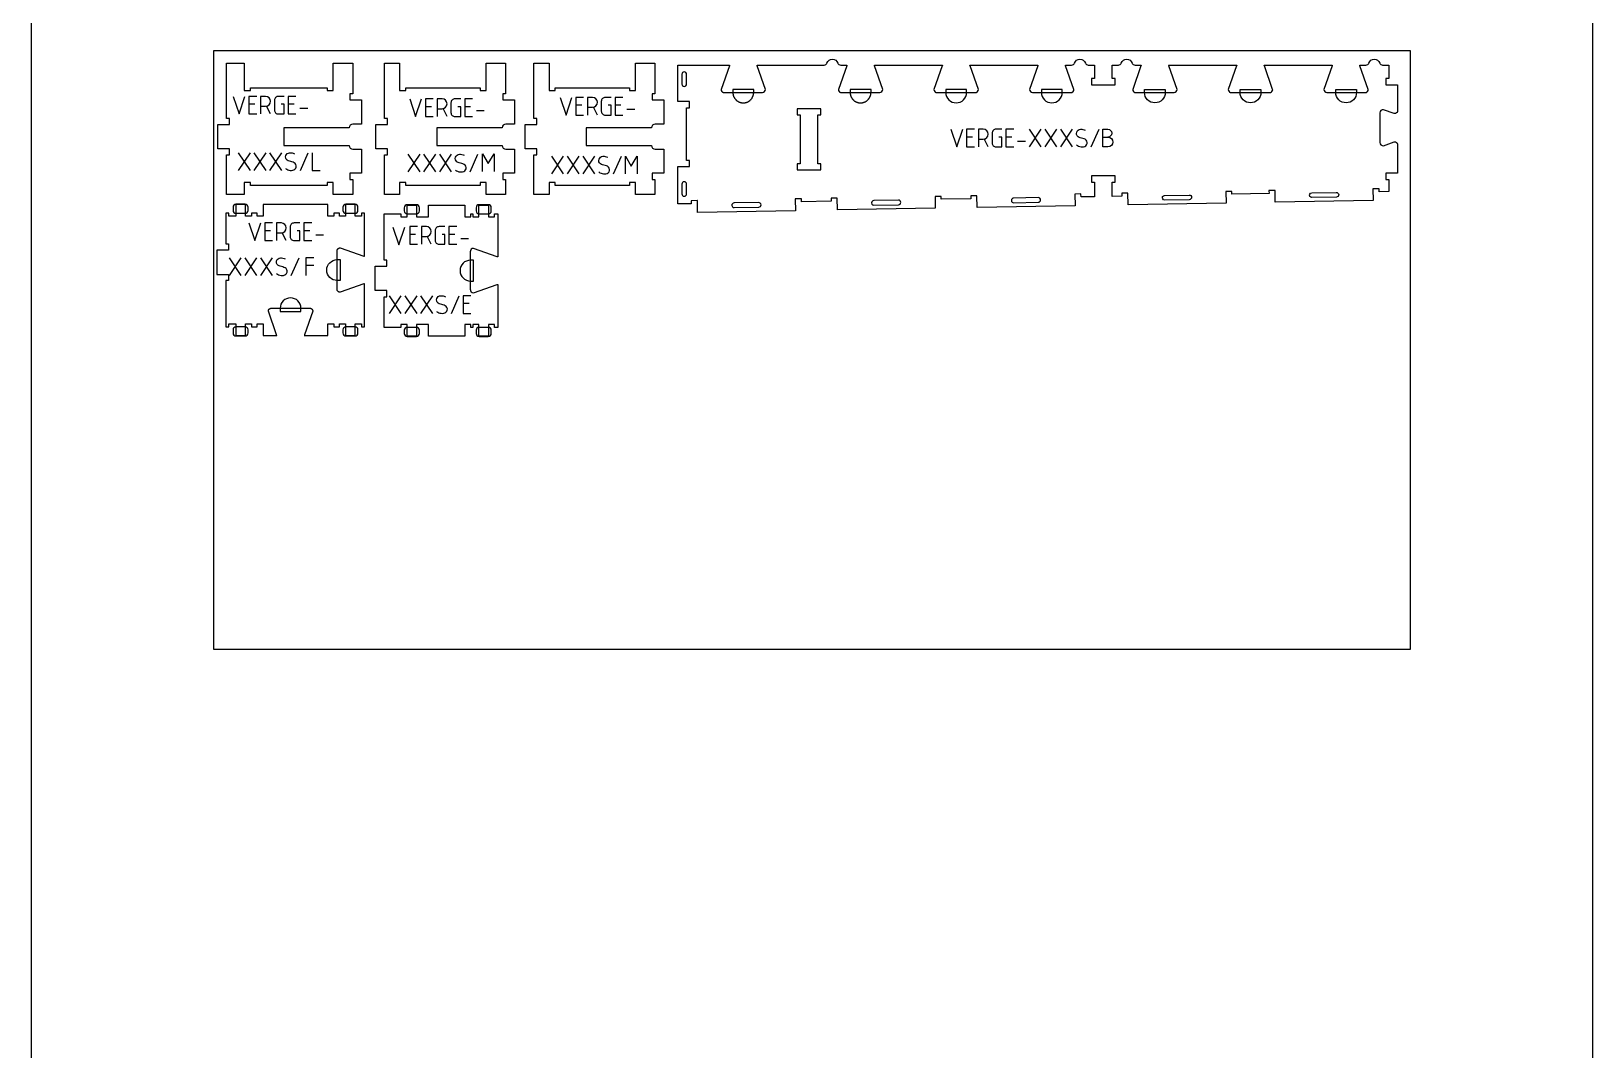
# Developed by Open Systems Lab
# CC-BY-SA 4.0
# Model space of a CAD drawing. Extents: x 0 to 4485, y 0 to 14364.
# Drawn here: x 0 to 3183, y 7182 to 9259 of the extents above; entities that cross this region are included whole.
import ezdxf

# ---------------------------------------------------------------- set-up
doc = ezdxf.new("R2010")
doc.units = 0
for name, color, linetype in [('0_SHEET_SPRUCEPLY_2440X122', 1, 'CONTINUOUS'), ('1_ANYTOOL_1MMDEEP_LABELS_S', 2, 'CONTINUOUS'), ('3_ANYTOOL_CUTTHROUGH_INSID', 4, 'CONTINUOUS'), ('4_ANYTOOL_CUTTHROUGH_OUTSI', 5, 'CONTINUOUS'), ('5_ANYTOOL_HALF_MILL_9MM_IN', 3, 'CONTINUOUS'), ('DONOTCUT', 7, 'CONTINUOUS')]:
    doc.layers.add(name, color=color, linetype=linetype)

msp = doc.modelspace()

# ---------------------------------------------------------------- linework, layer by layer
at = {"layer": '0_SHEET_SPRUCEPLY_2440X122'}
msp.add_lwpolyline([(371.7, 9218.9), (371.7, 7998.9), (2811.7, 7998.9), (2811.7, 9218.9)], close=True, dxfattribs=at)
at = {"layer": '1_ANYTOOL_1MMDEEP_LABELS_S', "color": 2}
for points in [[(411.7, 9126.2), (423.7, 9090.2), (435.7, 9126.2)], [(459.7, 9126.2), (443.7, 9126.2), (443.7, 9090.2), (459.7, 9090.2)], [(455.7, 9110.2), (443.7, 9110.2)], [(487.7, 9090.2), (479.6, 9106.4)], [(539.7, 9126.2), (523.7, 9126.2), (523.7, 9090.2), (539.7, 9090.2)], [(535.7, 9110.2), (523.7, 9110.2)], [(771.7, 9121), (783.7, 9085), (795.7, 9121)], [(819.7, 9121), (803.7, 9121), (803.7, 9085), (819.7, 9085)], [(815.7, 9105), (803.7, 9105)], [(899.7, 9121), (883.7, 9121), (883.7, 9085), (899.7, 9085)], [(895.7, 9105), (883.7, 9105)], [(1078.2, 9124), (1090.2, 9088), (1102.2, 9124)], [(1126.2, 9124), (1110.2, 9124), (1110.2, 9088), (1126.2, 9088)], [(1122.2, 9108), (1110.2, 9108)], [(1206.2, 9124), (1190.2, 9124), (1190.2, 9088), (1206.2, 9088)], [(1202.2, 9108), (1190.2, 9108)], [(547.7, 9102.2), (563.7, 9102.2)], [(847.7, 9085), (839.7, 9101.2)], [(907.7, 9097), (923.7, 9097)], [(1154.2, 9088), (1146.1, 9104.2)], [(1214.2, 9100), (1230.2, 9100)], [(1874.9, 9059.1), (1886.9, 9023.1), (1898.9, 9059.1)], [(1922.9, 9059.1), (1906.9, 9059.1), (1906.9, 9023.1), (1922.9, 9023.1)], [(1918.9, 9043.1), (1906.9, 9043.1)], [(2002.9, 9059.1), (1986.9, 9059.1), (1986.9, 9023.1), (2002.9, 9023.1)], [(1998.9, 9043.1), (1986.9, 9043.1)], [(2058.9, 9023.1), (2034.9, 9059.1)], [(2034.9, 9023.1), (2058.9, 9059.1)], [(2090.9, 9023.1), (2066.9, 9059.1)], [(2066.9, 9023.1), (2090.9, 9059.1)], [(2122.9, 9023.1), (2098.9, 9059.1)], [(2098.9, 9023.1), (2122.9, 9059.1)], [(2160.9, 9023.1), (2176.9, 9059.1)], [(446.7, 8975.2), (422.7, 9011.2)], [(422.7, 8975.2), (446.7, 9011.2)], [(478.7, 8975.2), (454.7, 9011.2)], [(454.7, 8975.2), (478.7, 9011.2)], [(510.7, 8975.2), (486.7, 9011.2)], [(486.7, 8975.2), (510.7, 9011.2)], [(548.7, 8975.2), (564.7, 9011.2)], [(572.7, 9011.2), (572.7, 8975.2), (588.7, 8975.2)], [(1950.9, 9023.1), (1942.8, 9039.3)], [(2010.9, 9035.1), (2026.9, 9035.1)], [(792.7, 8972), (768.7, 9008)], [(768.7, 8972), (792.7, 9008)], [(824.7, 8972), (800.7, 9008)], [(800.7, 8972), (824.7, 9008)], [(856.7, 8972), (832.7, 9008)], [(832.7, 8972), (856.7, 9008)], [(894.7, 8972), (910.7, 9008)], [(919.7, 8973), (919.7, 9009), (931.7, 8989), (943.7, 9009), (943.7, 8973)], [(1085.2, 8968), (1061.2, 9004)], [(1061.2, 8968), (1085.2, 9004)], [(1117.2, 8968), (1093.2, 9004)], [(1093.2, 8968), (1117.2, 9004)], [(1149.2, 8968), (1125.2, 9004)], [(1125.2, 8968), (1149.2, 9004)], [(1187.2, 8968), (1203.2, 9004)], [(1211.2, 8968), (1211.2, 9004), (1223.2, 8984), (1235.2, 9004), (1235.2, 8968)], [(443.9, 8868), (455.9, 8832), (467.9, 8868)], [(491.9, 8868), (475.9, 8868), (475.9, 8832), (491.9, 8832)], [(487.9, 8852), (475.9, 8852)], [(571.9, 8868), (555.9, 8868), (555.9, 8832), (571.9, 8832)], [(567.9, 8852), (555.9, 8852)], [(737.5, 8859.6), (749.5, 8823.6), (761.5, 8859.6)], [(787.5, 8860.6), (771.5, 8860.6), (771.5, 8824.6), (787.5, 8824.6)], [(867.5, 8860.6), (851.5, 8860.6), (851.5, 8824.6), (867.5, 8824.6)], [(519.9, 8832), (511.8, 8848.1)], [(579.9, 8844), (595.9, 8844)], [(783.5, 8844.6), (771.5, 8844.6)], [(815.5, 8824.6), (807.4, 8840.8)], [(863.5, 8844.6), (851.5, 8844.6)], [(875.5, 8836.6), (891.5, 8836.6)], [(427.9, 8761), (403.9, 8797)], [(403.9, 8761), (427.9, 8797)], [(459.9, 8761), (435.9, 8797)], [(435.9, 8761), (459.9, 8797)], [(491.9, 8761), (467.9, 8797)], [(467.9, 8761), (491.9, 8797)], [(529.9, 8761), (545.9, 8797)], [(575.9, 8797), (559.9, 8797), (559.9, 8761)], [(575.9, 8781), (559.9, 8781)], [(754.5, 8683.6), (730.5, 8719.6)], [(730.5, 8683.6), (754.5, 8719.6)], [(786.5, 8683.6), (762.5, 8719.6)], [(762.5, 8683.6), (786.5, 8719.6)], [(818.5, 8683.6), (794.5, 8719.6)], [(794.5, 8683.6), (818.5, 8719.6)], [(856.5, 8683.6), (872.5, 8719.6)], [(896.5, 8719.6), (880.5, 8719.6), (880.5, 8683.6), (896.5, 8683.6)], [(892.5, 8703.6), (880.5, 8703.6)]]:
    msp.add_lwpolyline(points, dxfattribs=at)
for points in [[(467.7, 9106.2), (477.7, 9106.2, 1), (477.7, 9126.2), (467.7, 9126.2), (467.7, 9090.2)], [(515.7, 9126.2), (503.7, 9126.2, 0.414214), (495.7, 9118.2), (495.7, 9098.2, 0.414214), (503.7, 9090.2), (515.7, 9090.2), (515.7, 9110.2), (509.7, 9110.2)], [(827.7, 9101), (837.7, 9101, 1), (837.7, 9121), (827.7, 9121), (827.7, 9085)], [(875.7, 9121), (863.7, 9121, 0.414214), (855.7, 9113), (855.7, 9093, 0.414214), (863.7, 9085), (875.7, 9085), (875.7, 9105), (869.7, 9105)], [(1134.2, 9104), (1144.2, 9104, 1), (1144.2, 9124), (1134.2, 9124), (1134.2, 9088)], [(1182.2, 9124), (1170.2, 9124, 0.414214), (1162.2, 9116), (1162.2, 9096, 0.414214), (1170.2, 9088), (1182.2, 9088), (1182.2, 9108), (1176.2, 9108)], [(1930.9, 9039.1), (1940.9, 9039.1, 1), (1940.9, 9059.1), (1930.9, 9059.1), (1930.9, 9023.1)], [(1978.9, 9059.1), (1966.9, 9059.1, 0.414214), (1958.9, 9051.1), (1958.9, 9031.1, 0.414214), (1966.9, 9023.1), (1978.9, 9023.1), (1978.9, 9043.1), (1972.9, 9043.1)], [(2130.9, 9027.1, 0.136555), (2140.2, 9023.2, 0.071716), (2145.3, 9023.3, 0.133522), (2149.9, 9025.5, 0.344001), (2152, 9034.9, 0.153745), (2148.5, 9038.6, 0.071568), (2143.8, 9040.4, -0.00912), (2138.7, 9041.7, -0.090615), (2134.1, 9043.9, -0.340346), (2131.3, 9053.3, -0.284273), (2139, 9059.1, -0.092596), (2144, 9058.7, -0.017533), (2148.9, 9057.1)], [(2184.9, 9043.1), (2194.9, 9043.1, -1), (2194.9, 9023.1), (2184.9, 9023.1), (2184.9, 9059.1), (2194.9, 9059.1, -1), (2194.9, 9043.1)], [(518.7, 8979.2, 0.136555), (527.9, 8975.3, 0.071716), (533.1, 8975.4, 0.133522), (537.7, 8977.5, 0.344001), (539.7, 8986.9, 0.153745), (536.3, 8990.6, 0.071568), (531.5, 8992.5, -0.00912), (526.4, 8993.8, -0.090615), (521.8, 8995.9, -0.340346), (519, 9005.3, -0.284273), (526.7, 9011.2, -0.092596), (531.7, 9010.7, -0.017533), (536.7, 9009.2)], [(864.7, 8976, 0.136555), (874, 8972.1, 0.071716), (879.2, 8972.2, 0.133522), (883.8, 8974.3, 0.344001), (885.8, 8983.8, 0.153745), (882.3, 8987.5, 0.071568), (877.6, 8989.3, -0.00912), (872.5, 8990.6, -0.090615), (867.9, 8992.8, -0.340346), (865.1, 9002.1, -0.284273), (872.8, 9008, -0.092596), (877.8, 9007.6, -0.017533), (882.7, 9006)], [(1157.2, 8972, 0.136555), (1166.5, 8968.1, 0.071716), (1171.6, 8968.2, 0.133522), (1176.2, 8970.3, 0.344001), (1178.3, 8979.8, 0.153745), (1174.8, 8983.5, 0.071568), (1170.1, 8985.3, -0.00912), (1164.9, 8986.6, -0.090615), (1160.4, 8988.8, -0.340346), (1157.6, 8998.1, -0.284273), (1165.3, 9004, -0.092596), (1170.3, 9003.6, -0.017533), (1175.2, 9002)], [(499.9, 8848), (509.9, 8848, 1), (509.9, 8868), (499.9, 8868), (499.9, 8832)], [(547.9, 8868), (535.9, 8868, 0.414214), (527.9, 8860), (527.9, 8840, 0.414214), (535.9, 8832), (547.9, 8832), (547.9, 8852), (541.9, 8852)], [(795.5, 8840.6), (805.5, 8840.6, 1), (805.5, 8860.6), (795.5, 8860.6), (795.5, 8824.6)], [(843.5, 8860.6), (831.5, 8860.6, 0.414214), (823.5, 8852.6), (823.5, 8832.6, 0.414214), (831.5, 8824.6), (843.5, 8824.6), (843.5, 8844.6), (837.5, 8844.6)], [(499.9, 8765, 0.136555), (509.2, 8761.1, 0.071716), (514.3, 8761.2, 0.133522), (518.9, 8763.3, 0.344001), (521, 8772.7, 0.153745), (517.5, 8776.4, 0.071568), (512.8, 8778.3, -0.00912), (507.6, 8779.6, -0.090615), (503, 8781.7, -0.340346), (500.3, 8791.1, -0.284273), (508, 8797, -0.092596), (513, 8796.5, -0.017533), (517.9, 8795)], [(826.5, 8687.6, 0.136555), (835.8, 8683.8, 0.071716), (840.9, 8683.9, 0.133522), (845.5, 8686, 0.344001), (847.6, 8695.4, 0.153745), (844.1, 8699.1, 0.071568), (839.4, 8701, -0.00912), (834.2, 8702.2, -0.090615), (829.7, 8704.4, -0.340346), (826.9, 8713.8, -0.284273), (834.6, 8719.7, -0.092596), (839.6, 8719.2, -0.017533), (844.5, 8717.6)]]:
    msp.add_lwpolyline(points, format="xyb", dxfattribs=at)
at = {"layer": '3_ANYTOOL_CUTTHROUGH_INSID'}
for points in [[(1326.4, 9151.2, 1), (1335.9, 9151.2), (1335.9, 9171.2, 1), (1326.4, 9171.2)], [(1326.4, 8947.2), (1326.4, 8927.2, 1), (1335.9, 8927.2), (1335.9, 8947.2, 1)], [(1768, 8905.2, 1), (1767.9, 8914.7), (1717.9, 8913.8, 1), (1718, 8904.3)], [(2053, 8910.1, 1), (2052.8, 8919.6), (2002.8, 8918.8, 1), (2003, 8909.3)], [(2360.8, 8915.5), (2310.8, 8914.6, -1), (2310.6, 8924.1), (2360.6, 8925, -1)], [(2660.7, 8920.8), (2610.8, 8919.9, -1), (2610.6, 8929.4), (2660.6, 8930.3, -1)], [(1483.1, 8900.2, 1), (1482.9, 8909.7), (1432.9, 8908.8, 1), (1433.1, 8899.3)]]:
    msp.add_lwpolyline(points, format="xyb", close=True, dxfattribs=at)
msp.add_lwpolyline([(1567.4, 8988.8), (1561.4, 8988.8), (1561.4, 8976.3), (1609.9, 8976.3), (1609.9, 8988.8), (1603.9, 8988.8), (1603.9, 9088.3), (1609.9, 9088.3), (1609.9, 9100.8), (1561.4, 9100.8), (1561.4, 9088.3), (1567.4, 9088.3)], close=True, dxfattribs=at)
at = {"layer": '4_ANYTOOL_CUTTHROUGH_OUTSI'}
for points in [[(2223.3, 8928.4), (2223.4, 8922.6), (2203.8, 8922.3), (2203.9, 8951.5), (2209.9, 8951.5), (2209.9, 8964), (2161.4, 8964), (2161.4, 8963.7), (2161.4, 8951.7), (2161.4, 8951.5), (2167.4, 8951.5), (2167.4, 8921.6), (2140.1, 8921.2), (2140, 8926.9), (2139.9, 8927.2), (2139.7, 8927.2), (2127.7, 8926.9), (2127.4, 8926.9), (2127.5, 8926.7), (2127.9, 8902.9), (1928.4, 8899.5), (1928, 8923.2), (1928, 8923.5), (1927.7, 8923.5), (1915.7, 8923.2), (1915.5, 8923.2), (1915.6, 8917.2), (1855.1, 8916.2), (1855, 8921.9), (1855, 8922.2), (1842.7, 8922), (1842.5, 8922), (1842.5, 8921.7), (1842.9, 8898), (1643.4, 8894.5), (1643, 8918.5), (1642.8, 8918.5), (1630.8, 8918.3), (1630.5, 8918.3), (1630.6, 8912.3), (1570.1, 8911.2), (1570, 8917), (1570, 8917.2), (1569.8, 8917.2), (1557.8, 8917), (1557.5, 8917), (1557.5, 8916.7), (1558, 8893), (1358.5, 8889.5), (1358.1, 8913.3), (1358.1, 8913.5), (1357.8, 8913.5), (1345.8, 8913.3), (1345.6, 8913.3), (1345.6, 8913), (1345.7, 8907.3), (1317.9, 8906.8), (1317.9, 8982.9), (1341.9, 8982.9), (1341.9, 8995.4), (1335.9, 8995.4), (1335.9, 9102.9), (1341.9, 9102.9), (1341.9, 9103.2), (1341.9, 9115.2), (1341.9, 9115.4), (1317.9, 9115.4), (1317.9, 9189.9), (1423.5, 9189.9), (1423.5, 9189.9, -0.061485), (1423.3, 9188.5), (1406.4, 9140.3), (1406.4, 9140.2), (1406.4, 9140.2), (1406.4, 9140.2, 0.198912), (1408.2, 9135.8), (1408.3, 9135.7), (1408.4, 9135.6), (1408.5, 9135.5), (1408.6, 9135.4), (1408.8, 9135.3), (1408.9, 9135.2), (1409, 9135.1), (1409.1, 9135), (1409.3, 9134.9), (1409.4, 9134.8), (1409.5, 9134.7), (1409.7, 9134.7), (1409.8, 9134.6), (1409.9, 9134.5), (1410.1, 9134.5), (1410.2, 9134.4), (1410.4, 9134.3), (1410.5, 9134.3), (1410.7, 9134.2), (1410.8, 9134.2), (1410.9, 9134.2), (1411.1, 9134.1), (1411.2, 9134.1), (1411.4, 9134), (1411.6, 9134), (1411.7, 9134), (1411.9, 9134), (1412, 9134), (1412.2, 9133.9), (1412.3, 9133.9), (1412.5, 9133.9), (1412.6, 9133.9), (1490.6, 9133.9, 0.414214), (1496.9, 9140.2), (1496.9, 9140.2), (1496.8, 9140.3), (1479.9, 9188.5), (1479.9, 9188.5, -0.061485), (1479.7, 9189.9), (1616.3, 9189.9, 0.317837), (1622.2, 9194.1, -0.707107), (1644.3, 9194.1, 0.317837), (1650.2, 9189.9), (1662.6, 9189.9, -0.061485), (1662.4, 9188.5), (1645.5, 9140.3), (1645.5, 9140.2), (1645.5, 9140.2), (1645.5, 9140.2, 0.198912), (1647.3, 9135.8), (1647.4, 9135.7), (1647.5, 9135.6), (1647.6, 9135.5), (1647.7, 9135.4), (1647.9, 9135.3), (1648, 9135.2), (1648.1, 9135.1), (1648.2, 9135), (1648.4, 9134.9), (1648.5, 9134.8), (1648.6, 9134.7), (1648.8, 9134.7), (1648.9, 9134.6), (1649, 9134.5), (1649.2, 9134.5), (1649.3, 9134.4), (1649.5, 9134.3), (1649.6, 9134.3), (1649.8, 9134.2), (1649.9, 9134.2), (1650, 9134.2), (1650.2, 9134.1), (1650.3, 9134.1), (1650.5, 9134), (1650.7, 9134), (1650.8, 9134), (1651, 9134), (1651.1, 9134), (1651.3, 9133.9), (1651.4, 9133.9), (1651.6, 9133.9), (1651.7, 9133.9), (1729.7, 9133.9, 0.414214), (1736, 9140.2), (1736, 9140.2), (1735.9, 9140.3), (1719, 9188.5), (1719, 9188.5, -0.061485), (1718.8, 9189.9), (1857.5, 9189.9, -0.061485), (1857.3, 9188.5), (1840.4, 9140.3), (1840.4, 9140.2), (1840.4, 9140.2), (1840.4, 9140.2, 0.198912), (1842.2, 9135.8), (1842.3, 9135.7), (1842.4, 9135.6), (1842.5, 9135.5), (1842.6, 9135.4), (1842.8, 9135.3), (1842.9, 9135.2), (1843, 9135.1), (1843.1, 9135), (1843.3, 9134.9), (1843.4, 9134.8), (1843.5, 9134.7), (1843.7, 9134.7), (1843.8, 9134.6), (1843.9, 9134.5), (1844.1, 9134.5), (1844.2, 9134.4), (1844.4, 9134.3), (1844.5, 9134.3), (1844.7, 9134.2), (1844.8, 9134.2), (1844.9, 9134.2), (1845.1, 9134.1), (1845.2, 9134.1), (1845.4, 9134), (1845.6, 9134), (1845.7, 9134), (1845.9, 9134), (1846, 9134), (1846.2, 9133.9), (1846.3, 9133.9), (1846.5, 9133.9), (1846.6, 9133.9), (1924.6, 9133.9), (1924.8, 9133.9), (1924.9, 9133.9), (1925.1, 9133.9), (1925.2, 9134), (1925.4, 9134), (1925.5, 9134), (1925.7, 9134), (1925.8, 9134), (1926, 9134.1), (1926.1, 9134.1), (1926.3, 9134.2), (1926.4, 9134.2), (1926.6, 9134.2), (1926.7, 9134.3), (1926.9, 9134.3), (1927, 9134.4), (1927.1, 9134.5), (1927.3, 9134.5), (1927.4, 9134.6), (1927.6, 9134.7), (1927.7, 9134.7), (1927.8, 9134.8), (1928, 9134.9), (1928.1, 9135), (1928.2, 9135.1), (1928.3, 9135.2), (1928.5, 9135.3), (1928.6, 9135.4), (1928.7, 9135.5), (1928.8, 9135.6), (1928.9, 9135.7), (1929, 9135.8, 0.198912), (1930.9, 9140.2), (1930.9, 9140.2), (1930.8, 9140.3), (1913.9, 9188.5), (1913.9, 9188.5, -0.061485), (1913.7, 9189.9), (2052.4, 9189.9, -0.061485), (2052.2, 9188.5), (2035.3, 9140.3), (2035.3, 9140.2), (2035.3, 9140.2), (2035.3, 9140.2, 0.414214), (2041.5, 9133.9), (2119.5, 9133.9), (2119.7, 9133.9), (2119.8, 9133.9), (2120, 9133.9), (2120.1, 9134), (2120.3, 9134), (2120.4, 9134), (2120.6, 9134), (2120.7, 9134), (2120.9, 9134.1), (2121, 9134.1), (2121.2, 9134.2), (2121.3, 9134.2), (2121.5, 9134.2), (2121.6, 9134.3), (2121.8, 9134.3), (2121.9, 9134.4), (2122, 9134.5), (2122.2, 9134.5), (2122.3, 9134.6), (2122.5, 9134.7), (2122.6, 9134.7), (2122.7, 9134.8), (2122.9, 9134.9), (2123, 9135), (2123.1, 9135.1), (2123.2, 9135.2), (2123.4, 9135.3), (2123.5, 9135.4), (2123.6, 9135.5), (2123.7, 9135.6), (2123.8, 9135.7), (2123.9, 9135.8, 0.198912), (2125.8, 9140.2), (2125.8, 9140.2), (2125.7, 9140.3), (2108.8, 9188.5), (2108.8, 9188.5, -0.061485), (2108.6, 9189.9), (2121, 9189.9, 0.317837), (2126.9, 9194.1, -0.317837), (2138, 9201.9, -0.317837), (2149.1, 9194.1, 0.317837), (2155, 9189.9), (2167.4, 9189.9), (2167.4, 9162.4), (2161.4, 9162.4), (2161.4, 9162.2), (2161.4, 9150.2), (2161.4, 9149.9), (2209.9, 9149.9), (2209.9, 9150.2), (2209.9, 9162.2), (2209.9, 9162.4), (2203.9, 9162.4), (2203.9, 9189.9), (2216.3, 9189.9), (2216.3, 9189.9, 0.317837), (2222.2, 9194.1, -0.707107), (2244.3, 9194.1, 0.317837), (2250.2, 9189.9), (2262.6, 9189.9, -0.061485), (2262.4, 9188.5), (2245.5, 9140.3), (2245.5, 9140.2), (2245.5, 9140.2), (2245.5, 9140.2, 0.198912), (2247.3, 9135.8), (2247.4, 9135.7), (2247.5, 9135.6), (2247.6, 9135.5), (2247.7, 9135.4), (2247.9, 9135.3), (2248, 9135.2), (2248.1, 9135.1), (2248.2, 9135), (2248.4, 9134.9), (2248.5, 9134.8), (2248.6, 9134.7), (2248.8, 9134.7), (2248.9, 9134.6), (2249, 9134.5), (2249.2, 9134.5), (2249.3, 9134.4), (2249.5, 9134.3), (2249.6, 9134.3), (2249.8, 9134.2), (2249.9, 9134.2), (2250, 9134.2), (2250.2, 9134.1), (2250.3, 9134.1), (2250.5, 9134), (2250.7, 9134), (2250.8, 9134), (2251, 9134), (2251.1, 9134), (2251.3, 9133.9), (2251.4, 9133.9), (2251.6, 9133.9), (2251.7, 9133.9), (2329.7, 9133.9, 0.414214), (2336, 9140.2), (2336, 9140.2), (2335.9, 9140.3), (2319, 9188.5), (2319, 9188.5, -0.061485), (2318.8, 9189.9), (2457.5, 9189.9, -0.061485), (2457.3, 9188.5), (2440.4, 9140.3), (2440.4, 9140.2), (2440.4, 9140.2), (2440.4, 9140.2, 0.198912), (2442.2, 9135.8), (2442.3, 9135.7), (2442.4, 9135.6), (2442.5, 9135.5), (2442.6, 9135.4), (2442.8, 9135.3), (2442.9, 9135.2), (2443, 9135.1), (2443.1, 9135), (2443.3, 9134.9), (2443.4, 9134.8), (2443.5, 9134.7), (2443.7, 9134.7), (2443.8, 9134.6), (2443.9, 9134.5), (2444.1, 9134.5), (2444.2, 9134.4), (2444.4, 9134.3), (2444.5, 9134.3), (2444.7, 9134.2), (2444.8, 9134.2), (2444.9, 9134.2), (2445.1, 9134.1), (2445.2, 9134.1), (2445.4, 9134), (2445.6, 9134), (2445.7, 9134), (2445.9, 9134), (2446, 9134), (2446.2, 9133.9), (2446.3, 9133.9), (2446.5, 9133.9), (2446.6, 9133.9), (2524.6, 9133.9), (2524.8, 9133.9), (2524.9, 9133.9), (2525.1, 9133.9), (2525.2, 9134), (2525.4, 9134), (2525.5, 9134), (2525.7, 9134), (2525.8, 9134), (2526, 9134.1), (2526.1, 9134.1), (2526.3, 9134.2), (2526.4, 9134.2), (2526.6, 9134.2), (2526.7, 9134.3), (2526.9, 9134.3), (2527, 9134.4), (2527.1, 9134.5), (2527.3, 9134.5), (2527.4, 9134.6), (2527.6, 9134.7), (2527.7, 9134.7), (2527.8, 9134.8), (2528, 9134.9), (2528.1, 9135), (2528.2, 9135.1), (2528.3, 9135.2), (2528.5, 9135.3), (2528.6, 9135.4), (2528.7, 9135.5), (2528.8, 9135.6), (2528.9, 9135.7), (2529, 9135.8, 0.198912), (2530.9, 9140.2), (2530.9, 9140.2), (2530.8, 9140.3), (2513.9, 9188.5), (2513.9, 9188.5, -0.061485), (2513.7, 9189.9), (2652.4, 9189.9, -0.061485), (2652.2, 9188.5), (2635.3, 9140.3), (2635.3, 9140.2), (2635.3, 9140.2), (2635.3, 9140.2, 0.414214), (2641.5, 9133.9), (2719.5, 9133.9), (2719.7, 9133.9), (2719.8, 9133.9), (2720, 9133.9), (2720.1, 9134), (2720.3, 9134), (2720.4, 9134), (2720.6, 9134), (2720.7, 9134), (2720.9, 9134.1), (2721, 9134.1), (2721.2, 9134.2), (2721.3, 9134.2), (2721.5, 9134.2), (2721.6, 9134.3), (2721.8, 9134.3), (2721.9, 9134.4), (2722, 9134.5), (2722.2, 9134.5), (2722.3, 9134.6), (2722.5, 9134.7), (2722.6, 9134.7), (2722.7, 9134.8), (2722.9, 9134.9), (2723, 9135), (2723.1, 9135.1), (2723.2, 9135.2), (2723.4, 9135.3), (2723.5, 9135.4), (2723.6, 9135.5), (2723.7, 9135.6), (2723.8, 9135.7), (2723.9, 9135.8, 0.198912), (2725.8, 9140.2), (2725.8, 9140.2), (2725.7, 9140.3), (2708.8, 9188.5), (2708.8, 9188.5, -0.061485), (2708.6, 9189.9), (2721, 9189.9, 0.317837), (2726.9, 9194.1, -0.707107), (2749.1, 9194.1, 0.317837), (2755, 9189.9), (2767.4, 9189.9), (2767.4, 9162.4), (2761.4, 9162.4), (2761.4, 9149.9), (2785.4, 9149.9), (2785.4, 9096.8), (2785.4, 9096.8), (2785.4, 9096.6), (2785.4, 9096.5), (2785.3, 9096.3), (2785.3, 9096.1), (2785.3, 9096), (2785.3, 9095.8), (2785.3, 9095.7), (2785.2, 9095.5), (2785.2, 9095.4), (2785.2, 9095.2), (2785.1, 9095.1), (2785.1, 9094.9), (2785, 9094.8), (2785, 9094.6), (2784.9, 9094.5), (2784.8, 9094.3), (2784.8, 9094.2), (2784.7, 9094.1), (2784.6, 9093.9), (2784.5, 9093.8), (2784.4, 9093.6), (2784.4, 9093.5), (2784.3, 9093.4), (2784.2, 9093.3), (2784.1, 9093.1), (2784, 9093), (2783.9, 9092.9), (2783.8, 9092.8), (2783.7, 9092.7), (2783.6, 9092.6), (2783.4, 9092.5), (2783.3, 9092.4, -0.219504), (2778.7, 9091.1), (2756.7, 9098.7), (2756.7, 9098.8), (2756.6, 9098.8), (2756.6, 9098.8, 0.220464), (2751.6, 9097.4, 0.220464), (2749.4, 9092.6), (2749.4, 9031.8, 0.220464), (2751.6, 9027, 0.220464), (2756.6, 9025.6), (2756.7, 9025.6), (2756.7, 9025.6), (2778.7, 9033.3), (2778.7, 9033.3, -0.219504), (2783.3, 9032), (2783.4, 9031.9), (2783.6, 9031.8), (2783.7, 9031.7), (2783.8, 9031.6), (2783.9, 9031.4), (2784, 9031.3), (2784.1, 9031.2), (2784.2, 9031.1), (2784.3, 9031), (2784.4, 9030.8), (2784.4, 9030.7), (2784.5, 9030.6), (2784.6, 9030.4), (2784.7, 9030.3), (2784.8, 9030.2), (2784.8, 9030), (2784.9, 9029.9), (2785, 9029.7), (2785, 9029.6), (2785.1, 9029.4), (2785.1, 9029.3), (2785.2, 9029.1), (2785.2, 9029), (2785.2, 9028.8), (2785.3, 9028.7), (2785.3, 9028.5), (2785.3, 9028.4), (2785.3, 9028.2), (2785.3, 9028.1), (2785.4, 9027.9), (2785.4, 9027.7), (2785.4, 9027.6), (2785.4, 8969.4), (2761.4, 8969.4), (2761.4, 8969.2), (2761.4, 8957.2), (2761.4, 8956.9), (2767.4, 8956.9), (2767.4, 8932.1), (2747.8, 8931.8), (2747.7, 8937.8), (2747.5, 8937.8), (2735.2, 8937.6), (2735.2, 8937.3), (2735.6, 8913.6), (2536.2, 8910.1), (2535.8, 8933.8), (2535.7, 8934.1), (2535.5, 8934.1), (2523.5, 8933.9), (2523.2, 8933.9), (2523.3, 8933.6), (2523.4, 8927.9), (2447.9, 8926.5), (2447.8, 8932.5), (2447.5, 8932.5), (2435.5, 8932.3), (2435.3, 8932.3), (2435.3, 8932.1), (2435.7, 8908.3), (2236.2, 8904.8), (2235.8, 8928.6), (2235.8, 8928.8), (2235.5, 8928.8), (2223.5, 8928.6), (2223.3, 8928.6), (2223.3, 8928.4)], [(655.5, 9069.3, 0.404147), (648.3, 9062.3), (515.3, 9062.3), (515.3, 9062.1), (515.3, 9026.1), (515.3, 9025.8), (648.3, 9025.8), (648.3, 9025.8, 0.404147), (655.5, 9018.8), (673.3, 9018.8), (673.3, 8969.3), (649.3, 8969.3), (649.3, 8969.1), (649.3, 8957.1), (649.3, 8956.8), (655.3, 8956.8), (655.3, 8926.3), (615.8, 8926.3), (615.8, 8950.1), (615.8, 8950.3), (603.3, 8950.3), (603.3, 8944.3), (446.8, 8944.3), (446.8, 8950.3), (434.3, 8950.3), (434.3, 8950.1), (434.3, 8926.3), (398.1, 8926.3), (398.1, 9006.8), (404.1, 9006.8), (404.1, 9007.1), (404.1, 9019.1), (404.1, 9019.3), (380.1, 9019.3), (380.1, 9068.8), (404.1, 9068.8), (404.1, 9069.1), (404.1, 9081.1), (404.1, 9081.3), (398.1, 9081.3), (398.1, 9193.8), (434.3, 9193.8), (434.3, 9138.1), (434.3, 9137.8), (446.8, 9137.8), (446.8, 9143.8), (603.3, 9143.8), (603.3, 9138.1), (603.3, 9137.8), (603.5, 9137.8), (615.5, 9137.8), (615.8, 9137.8), (615.8, 9138.1), (615.8, 9193.8), (655.3, 9193.8), (655.3, 9131.3), (649.3, 9131.3), (649.3, 9131.1), (649.3, 9119.1), (649.3, 9118.8), (673.3, 9118.8), (673.3, 9069.3), (655.5, 9069.3)], [(967.4, 9069.3, 0.404147), (960.1, 9062.3), (827.1, 9062.3), (827.1, 9062.1), (827.1, 9026.1), (827.1, 9025.8), (960.1, 9025.8), (960.1, 9025.8, 0.404147), (967.4, 9018.8), (985.1, 9018.8), (985.1, 8969.3), (961.1, 8969.3), (961.1, 8969.1), (961.1, 8957.1), (961.1, 8956.8), (967.1, 8956.8), (967.1, 8926.3), (927.6, 8926.3), (927.6, 8950.1), (927.6, 8950.3), (915.1, 8950.3), (915.1, 8944.3), (763.6, 8944.3), (763.6, 8950.3), (751.1, 8950.3), (751.1, 8950.1), (751.1, 8926.3), (720.5, 8926.3), (720.5, 9006.8), (726.5, 9006.8), (726.5, 9007.1), (726.5, 9019.1), (726.5, 9019.3), (702.5, 9019.3), (702.5, 9068.8), (726.5, 9068.8), (726.5, 9069.1), (726.5, 9081.1), (726.5, 9081.3), (720.5, 9081.3), (720.5, 9193.8), (751.1, 9193.8), (751.1, 9138.1), (751.1, 9137.8), (763.6, 9137.8), (763.6, 9143.8), (915.1, 9143.8), (915.1, 9137.8), (915.4, 9137.8), (927.4, 9137.8), (927.6, 9137.8), (927.6, 9138.1), (927.6, 9193.8), (967.1, 9193.8), (967.1, 9131.3), (961.1, 9131.3), (961.1, 9131.1), (961.1, 9119.1), (961.1, 9118.8), (985.1, 9118.8), (985.1, 9069.3), (967.4, 9069.3)], [(1271.8, 9069.3, 0.404147), (1264.6, 9062.3), (1131.6, 9062.3), (1131.6, 9062.1), (1131.6, 9026.1), (1131.6, 9025.8), (1264.6, 9025.8), (1264.6, 9025.8, 0.404147), (1271.8, 9018.8), (1289.6, 9018.8), (1289.6, 8969.3), (1265.6, 8969.3), (1265.6, 8969.1), (1265.6, 8957.1), (1265.6, 8956.8), (1271.6, 8956.8), (1271.6, 8926.3), (1232.1, 8926.3), (1232.1, 8950.1), (1232.1, 8950.3), (1219.6, 8950.3), (1219.6, 8944.3), (1068.1, 8944.3), (1068.1, 8950.3), (1055.6, 8950.3), (1055.6, 8950.1), (1055.6, 8926.3), (1024.9, 8926.3), (1024.9, 9006.8), (1030.9, 9006.8), (1030.9, 9007.1), (1030.9, 9019.1), (1030.9, 9019.3), (1006.9, 9019.3), (1006.9, 9068.8), (1030.9, 9068.8), (1030.9, 9069.1), (1030.9, 9081.1), (1030.9, 9081.3), (1024.9, 9081.3), (1024.9, 9193.8), (1055.6, 9193.8), (1055.6, 9138.1), (1055.6, 9137.8), (1068.1, 9137.8), (1068.1, 9143.8), (1219.6, 9143.8), (1219.6, 9137.8), (1219.8, 9137.8), (1231.8, 9137.8), (1232.1, 9137.8), (1232.1, 9138.1), (1232.1, 9193.8), (1271.6, 9193.8), (1271.6, 9131.3), (1265.6, 9131.3), (1265.6, 9131.1), (1265.6, 9119.1), (1265.6, 9118.8), (1289.6, 9118.8), (1289.6, 9069.3), (1271.8, 9069.3)], [(810.2, 8637.1), (810.2, 8660.9), (810.2, 8661.1), (785.9, 8661.1), (785.7, 8661.1), (785.7, 8637.1), (766.2, 8637.1), (766.2, 8661.1), (753.7, 8661.1), (753.7, 8655.1), (719.2, 8655.1), (719.2, 8717.6), (725.2, 8717.6), (725.2, 8730.1), (701.2, 8730.1), (701.2, 8779.6), (725.2, 8779.6), (725.2, 8792.1), (719.2, 8792.1), (719.2, 8886.6), (753.7, 8886.6), (753.7, 8880.6), (766.2, 8880.6), (766.2, 8904.6), (785.7, 8904.6), (785.7, 8880.6), (785.9, 8880.6), (809.9, 8880.6), (810.2, 8880.6), (810.2, 8904.6), (883.7, 8904.6), (883.7, 8880.9), (883.7, 8880.6), (896.2, 8880.6), (896.2, 8886.6), (900.1, 8886.6), (900.1, 8880.9), (900.1, 8880.6), (912.6, 8880.6), (912.6, 8880.9), (912.6, 8904.6), (932.1, 8904.6), (932.1, 8880.9), (932.1, 8880.6), (944.6, 8880.6), (944.6, 8880.9), (944.6, 8886.6), (951.1, 8886.6), (951.1, 8799), (951.1, 8799, -0.061485), (949.8, 8799.2), (901.5, 8816.1), (901.4, 8816.1), (901.4, 8816.1), (901.4, 8816.1, 0.198912), (897, 8814.3), (896.9, 8814.2), (896.8, 8814.1), (896.7, 8814), (896.6, 8813.8), (896.5, 8813.7), (896.4, 8813.6), (896.3, 8813.5), (896.2, 8813.4), (896.1, 8813.2), (896, 8813.1), (896, 8813), (895.9, 8812.8), (895.8, 8812.7), (895.7, 8812.6), (895.7, 8812.4), (895.6, 8812.3), (895.6, 8812.1), (895.5, 8812), (895.5, 8811.8), (895.4, 8811.7), (895.4, 8811.5), (895.3, 8811.4), (895.3, 8811.2), (895.3, 8811.1), (895.2, 8810.9), (895.2, 8810.8), (895.2, 8810.6), (895.2, 8810.5), (895.2, 8810.3), (895.1, 8810.2), (895.1, 8810), (895.1, 8809.9), (895.1, 8731.9), (895.1, 8731.7), (895.1, 8731.6), (895.2, 8731.4), (895.2, 8731.3), (895.2, 8731.1), (895.2, 8731), (895.2, 8730.8), (895.3, 8730.7), (895.3, 8730.5), (895.3, 8730.4), (895.4, 8730.2), (895.4, 8730.1), (895.5, 8729.9), (895.5, 8729.8), (895.6, 8729.6), (895.6, 8729.5), (895.7, 8729.3), (895.7, 8729.2), (895.8, 8729.1), (895.9, 8728.9), (896, 8728.8), (896, 8728.7), (896.1, 8728.5), (896.2, 8728.4), (896.3, 8728.3), (896.4, 8728.1), (896.5, 8728), (896.6, 8727.9), (896.7, 8727.8), (896.8, 8727.7), (896.9, 8727.6), (897, 8727.5, 0.198912), (901.4, 8725.6), (901.4, 8725.6), (901.5, 8725.6), (949.8, 8742.5), (949.8, 8742.5, -0.061485), (951.1, 8742.8), (951.1, 8655.1), (944.6, 8655.1), (944.6, 8661.1), (932.1, 8661.1), (932.1, 8660.9), (932.1, 8637.1), (912.6, 8637.1), (912.6, 8660.9), (912.6, 8661.1), (900.1, 8661.1), (900.1, 8655.1), (896.2, 8655.1), (896.2, 8661.1), (883.7, 8661.1), (883.7, 8660.9), (883.7, 8637.1), (810.2, 8637.1)]]:
    msp.add_lwpolyline(points, format="xyb", close=True, dxfattribs=at)
msp.add_polyline3d([(473, 8905.7, 0), (473, 8882, 0), (473, 8881.7, 0), (460.5, 8881.7, 0), (460.5, 8887.7, 0), (449, 8887.7, 0), (449, 8882, 0), (449, 8881.7, 0), (436.5, 8881.7, 0), (436.5, 8882, 0), (436.5, 8905.7, 0), (417, 8905.7, 0), (417, 8882, 0), (417, 8881.7, 0), (402.9, 8881.7, 0), (402.9, 8887.7, 0), (396.4, 8887.7, 0), (396.4, 8825.2, 0), (402.4, 8825.2, 0), (402.4, 8825, 0), (402.4, 8813, 0), (402.4, 8812.7, 0), (378.4, 8812.7, 0), (378.4, 8763.2, 0), (402.4, 8763.2, 0), (402.4, 8763, 0), (402.4, 8751, 0), (402.4, 8750.7, 0), (396.4, 8750.7, 0), (396.4, 8656.2, 0), (402.9, 8656.2, 0), (402.9, 8662.2, 0), (417, 8662.2, 0), (417, 8662, 0), (417, 8638.2, 0), (436.5, 8638.2, 0), (436.5, 8662, 0), (436.5, 8662.2, 0), (449, 8662.2, 0), (449, 8662, 0), (449, 8656.2, 0), (460.5, 8656.2, 0), (460.5, 8662.2, 0), (473, 8662.2, 0), (473, 8662, 0), (473, 8638.2, 0), (500.5, 8638.2, 0), (500.5, 8638.4, 0), (500.5, 8638.6, 0), (500.5, 8638.8, 0), (500.5, 8639, 0), (500.4, 8639.1, 0), (500.4, 8639.3, 0), (500.3, 8639.5, 0), (500.3, 8639.6, 0), (483.4, 8687.9, 0), (483.4, 8688, 0), (483.4, 8688, 0), (483.4, 8688.1, 0), (483.4, 8688.3, 0), (483.4, 8688.5, 0), (483.4, 8688.6, 0), (483.4, 8688.8, 0), (483.5, 8688.9, 0), (483.5, 8689.1, 0), (483.5, 8689.2, 0), (483.5, 8689.4, 0), (483.6, 8689.5, 0), (483.6, 8689.7, 0), (483.7, 8689.8, 0), (483.7, 8690, 0), (483.8, 8690.1, 0), (483.8, 8690.2, 0), (483.9, 8690.4, 0), (483.9, 8690.5, 0), (484, 8690.7, 0), (484.1, 8690.8, 0), (484.1, 8691, 0), (484.2, 8691.1, 0), (484.3, 8691.2, 0), (484.4, 8691.4, 0), (484.4, 8691.5, 0), (484.5, 8691.6, 0), (484.6, 8691.7, 0), (484.7, 8691.9, 0), (484.8, 8692, 0), (484.9, 8692.1, 0), (485, 8692.2, 0), (485.1, 8692.3, 0), (485.2, 8692.4, 0), (485.3, 8692.5, 0), (485.4, 8692.6, 0), (485.6, 8692.7, 0), (485.7, 8692.8, 0), (485.8, 8692.9, 0), (485.9, 8693, 0), (486, 8693.1, 0), (486.2, 8693.2, 0), (486.3, 8693.3, 0), (486.4, 8693.4, 0), (486.6, 8693.4, 0), (486.7, 8693.5, 0), (486.8, 8693.6, 0), (487, 8693.6, 0), (487.1, 8693.7, 0), (487.2, 8693.8, 0), (487.4, 8693.8, 0), (487.5, 8693.9, 0), (487.7, 8693.9, 0), (487.8, 8694, 0), (488, 8694, 0), (488.1, 8694.1, 0), (488.3, 8694.1, 0), (488.4, 8694.1, 0), (488.6, 8694.2, 0), (488.7, 8694.2, 0), (488.9, 8694.2, 0), (489, 8694.2, 0), (489.2, 8694.2, 0), (489.3, 8694.2, 0), (489.5, 8694.2, 0), (489.6, 8694.2, 0), (567.6, 8694.2, 0), (567.8, 8694.2, 0), (567.9, 8694.2, 0), (568.1, 8694.2, 0), (568.2, 8694.2, 0), (568.3, 8694.2, 0), (568.5, 8694.2, 0), (568.6, 8694.2, 0), (568.8, 8694.1, 0), (568.9, 8694.1, 0), (569.1, 8694.1, 0), (569.2, 8694, 0), (569.4, 8694, 0), (569.5, 8694, 0), (569.7, 8693.9, 0), (569.8, 8693.9, 0), (569.9, 8693.8, 0), (570.1, 8693.8, 0), (570.2, 8693.7, 0), (570.4, 8693.6, 0), (570.5, 8693.6, 0), (570.6, 8693.5, 0), (570.8, 8693.4, 0), (570.9, 8693.3, 0), (571.1, 8693.2, 0), (571.2, 8693.1, 0), (571.3, 8693, 0), (571.5, 8693, 0), (571.6, 8692.9, 0), (571.7, 8692.7, 0), (571.8, 8692.6, 0), (571.9, 8692.5, 0), (572.1, 8692.4, 0), (572.2, 8692.3, 0), (572.3, 8692.2, 0), (572.4, 8692.1, 0), (572.5, 8691.9, 0), (572.6, 8691.8, 0), (572.7, 8691.7, 0), (572.8, 8691.6, 0), (572.9, 8691.4, 0), (573, 8691.3, 0), (573, 8691.1, 0), (573.1, 8691, 0), (573.2, 8690.9, 0), (573.3, 8690.7, 0), (573.3, 8690.6, 0), (573.4, 8690.4, 0), (573.5, 8690.3, 0), (573.5, 8690.2, 0), (573.6, 8690, 0), (573.6, 8689.9, 0), (573.6, 8689.7, 0), (573.7, 8689.6, 0), (573.7, 8689.4, 0), (573.8, 8689.3, 0), (573.8, 8689.1, 0), (573.8, 8689, 0), (573.8, 8688.8, 0), (573.8, 8688.7, 0), (573.9, 8688.6, 0), (573.9, 8688.4, 0), (573.9, 8688.3, 0), (573.9, 8688.1, 0), (573.9, 8688, 0), (573.9, 8688, 0), (573.9, 8687.9, 0), (557, 8639.6, 0), (556.9, 8639.5, 0), (556.9, 8639.3, 0), (556.9, 8639.1, 0), (556.8, 8639, 0), (556.8, 8638.8, 0), (556.8, 8638.6, 0), (556.8, 8638.4, 0), (556.7, 8638.2, 0), (604.5, 8638.2, 0), (604.5, 8662, 0), (604.5, 8662.2, 0), (617, 8662.2, 0), (617, 8656.2, 0), (628.5, 8656.2, 0), (628.5, 8662.2, 0), (641, 8662.2, 0), (641, 8662, 0), (641, 8638.2, 0), (660.5, 8638.2, 0), (660.5, 8662, 0), (660.5, 8662.2, 0), (673, 8662.2, 0), (673, 8656.2, 0), (679.5, 8656.2, 0), (679.5, 8743.9, 0), (679.3, 8743.9, 0), (679.1, 8743.9, 0), (679, 8743.8, 0), (678.8, 8743.8, 0), (678.6, 8743.8, 0), (678.4, 8743.8, 0), (678.3, 8743.7, 0), (678.1, 8743.7, 0), (629.8, 8726.8, 0), (629.8, 8726.7, 0), (629.7, 8726.7, 0), (629.6, 8726.8, 0), (629.4, 8726.8, 0), (629.3, 8726.8, 0), (629.1, 8726.8, 0), (629, 8726.8, 0), (628.8, 8726.8, 0), (628.7, 8726.8, 0), (628.5, 8726.9, 0), (628.4, 8726.9, 0), (628.2, 8726.9, 0), (628.1, 8727, 0), (627.9, 8727, 0), (627.8, 8727.1, 0), (627.6, 8727.1, 0), (627.5, 8727.2, 0), (627.3, 8727.2, 0), (627.2, 8727.3, 0), (627.1, 8727.4, 0), (626.9, 8727.4, 0), (626.8, 8727.5, 0), (626.6, 8727.6, 0), (626.5, 8727.6, 0), (626.4, 8727.7, 0), (626.3, 8727.8, 0), (626.1, 8727.9, 0), (626, 8728, 0), (625.9, 8728.1, 0), (625.8, 8728.2, 0), (625.6, 8728.3, 0), (625.5, 8728.4, 0), (625.4, 8728.5, 0), (625.3, 8728.6, 0), (625.2, 8728.7, 0), (625.1, 8728.8, 0), (625, 8728.9, 0), (624.9, 8729, 0), (624.8, 8729.1, 0), (624.7, 8729.3, 0), (624.6, 8729.4, 0), (624.5, 8729.5, 0), (624.5, 8729.6, 0), (624.4, 8729.8, 0), (624.3, 8729.9, 0), (624.2, 8730, 0), (624.2, 8730.2, 0), (624.1, 8730.3, 0), (624, 8730.5, 0), (624, 8730.6, 0), (623.9, 8730.8, 0), (623.8, 8730.9, 0), (623.8, 8731, 0), (623.8, 8731.2, 0), (623.7, 8731.3, 0), (623.7, 8731.5, 0), (623.6, 8731.6, 0), (623.6, 8731.8, 0), (623.6, 8731.9, 0), (623.5, 8732.1, 0), (623.5, 8732.2, 0), (623.5, 8732.4, 0), (623.5, 8732.5, 0), (623.5, 8732.7, 0), (623.5, 8732.8, 0), (623.5, 8733, 0), (623.5, 8811, 0), (623.5, 8811.1, 0), (623.5, 8811.3, 0), (623.5, 8811.5, 0), (623.5, 8811.6, 0), (623.5, 8811.8, 0), (623.5, 8811.9, 0), (623.6, 8812.1, 0), (623.6, 8812.2, 0), (623.6, 8812.4, 0), (623.7, 8812.5, 0), (623.7, 8812.7, 0), (623.8, 8812.8, 0), (623.8, 8813, 0), (623.8, 8813.1, 0), (623.9, 8813.2, 0), (624, 8813.4, 0), (624, 8813.5, 0), (624.1, 8813.7, 0), (624.2, 8813.8, 0), (624.2, 8814, 0), (624.3, 8814.1, 0), (624.4, 8814.2, 0), (624.5, 8814.4, 0), (624.5, 8814.5, 0), (624.6, 8814.6, 0), (624.7, 8814.7, 0), (624.8, 8814.9, 0), (624.9, 8815, 0), (625, 8815.1, 0), (625.1, 8815.2, 0), (625.2, 8815.3, 0), (625.3, 8815.4, 0), (625.4, 8815.5, 0), (625.5, 8815.6, 0), (625.6, 8815.7, 0), (625.8, 8815.8, 0), (625.9, 8815.9, 0), (626, 8816, 0), (626.1, 8816.1, 0), (626.3, 8816.2, 0), (626.4, 8816.3, 0), (626.5, 8816.4, 0), (626.6, 8816.4, 0), (626.8, 8816.5, 0), (626.9, 8816.6, 0), (627.1, 8816.6, 0), (627.2, 8816.7, 0), (627.3, 8816.8, 0), (627.5, 8816.8, 0), (627.6, 8816.9, 0), (627.8, 8816.9, 0), (627.9, 8817, 0), (628.1, 8817, 0), (628.2, 8817.1, 0), (628.4, 8817.1, 0), (628.5, 8817.1, 0), (628.7, 8817.2, 0), (628.8, 8817.2, 0), (629, 8817.2, 0), (629.1, 8817.2, 0), (629.3, 8817.2, 0), (629.4, 8817.2, 0), (629.6, 8817.2, 0), (629.7, 8817.2, 0), (629.8, 8817.2, 0), (629.8, 8817.2, 0), (678.1, 8800.3, 0), (678.3, 8800.3, 0), (678.4, 8800.2, 0), (678.6, 8800.2, 0), (678.8, 8800.2, 0), (679, 8800.2, 0), (679.1, 8800.1, 0), (679.3, 8800.1, 0), (679.5, 8800.1, 0), (679.5, 8887.7, 0), (673, 8887.7, 0), (673, 8881.7, 0), (660.5, 8881.7, 0), (660.5, 8882, 0), (660.5, 8905.7, 0), (641, 8905.7, 0), (641, 8882, 0), (641, 8881.7, 0), (628.5, 8881.7, 0), (628.5, 8882, 0), (628.5, 8887.7, 0), (617, 8887.7, 0), (617, 8881.7, 0), (604.5, 8881.7, 0), (604.5, 8882, 0), (604.5, 8905.7, 0)], close=True, dxfattribs=at)
at = {"layer": '5_ANYTOOL_HALF_MILL_9MM_IN'}
for points in [[(1430.4, 9134.2), (1430.4, 9133.7), (1430.4, 9133.2), (1430.4, 9132.8), (1430.4, 9132.3), (1430.5, 9131.8), (1430.6, 9131.3), (1430.6, 9130.8), (1430.7, 9130.3), (1430.8, 9129.8), (1430.9, 9129.3), (1431, 9128.8), (1431.2, 9128.3), (1431.3, 9127.8), (1431.5, 9127.3), (1431.7, 9126.8), (1431.8, 9126.4), (1432, 9125.9), (1432.3, 9125.4), (1432.5, 9124.9), (1432.7, 9124.4), (1433, 9123.9), (1433.3, 9123.5), (1433.5, 9123), (1433.8, 9122.6), (1434.1, 9122.1), (1434.4, 9121.7), (1434.8, 9121.2), (1435.1, 9120.8), (1435.5, 9120.4), (1435.8, 9120), (1436.2, 9119.5), (1436.6, 9119.2), (1437, 9118.8), (1437.4, 9118.4), (1437.8, 9118), (1438.2, 9117.7), (1438.6, 9117.3), (1439.1, 9117), (1439.5, 9116.7), (1440, 9116.4), (1440.4, 9116.1), (1440.9, 9115.8), (1441.4, 9115.6), (1441.8, 9115.3), (1442.3, 9115.1), (1442.8, 9114.8), (1443.3, 9114.6), (1443.8, 9114.4), (1444.3, 9114.2), (1444.8, 9114.1), (1445.3, 9113.9), (1445.8, 9113.7), (1446.3, 9113.6), (1446.8, 9113.5), (1447.2, 9113.4), (1447.7, 9113.3), (1448.2, 9113.2), (1448.7, 9113.1), (1449.2, 9113.1), (1449.7, 9113), (1450.2, 9113), (1450.7, 9112.9), (1451.1, 9112.9), (1451.6, 9112.9), (1452.1, 9112.9), (1452.6, 9112.9), (1453, 9113), (1453.5, 9113), (1454, 9113.1), (1454.5, 9113.1), (1455, 9113.2), (1455.5, 9113.3), (1456, 9113.4), (1456.5, 9113.5), (1457, 9113.6), (1457.5, 9113.7), (1457.9, 9113.9), (1458.4, 9114.1), (1458.9, 9114.2), (1459.4, 9114.4), (1459.9, 9114.6), (1460.4, 9114.8), (1460.9, 9115.1), (1461.4, 9115.3), (1461.8, 9115.6), (1462.3, 9115.8), (1462.8, 9116.1), (1463.2, 9116.4), (1463.7, 9116.7), (1464.1, 9117), (1464.6, 9117.3), (1465, 9117.7), (1465.4, 9118), (1465.8, 9118.4), (1466.2, 9118.8), (1466.6, 9119.2), (1467, 9119.5), (1467.4, 9120), (1467.8, 9120.4), (1468.1, 9120.8), (1468.4, 9121.2), (1468.8, 9121.7), (1469.1, 9122.1), (1469.4, 9122.6), (1469.7, 9123), (1470, 9123.5), (1470.2, 9123.9), (1470.5, 9124.4), (1470.7, 9124.9), (1471, 9125.4), (1471.2, 9125.9), (1471.4, 9126.4), (1471.6, 9126.8), (1471.7, 9127.3), (1471.9, 9127.8), (1472, 9128.3), (1472.2, 9128.8), (1472.3, 9129.3), (1472.4, 9129.8), (1472.5, 9130.3), (1472.6, 9130.8), (1472.7, 9131.3), (1472.7, 9131.8), (1472.8, 9132.3), (1472.8, 9132.8), (1472.8, 9133.2), (1472.9, 9133.7), (1472.9, 9134.2), (1472.9, 9134.4), (1472.9, 9140.4), (1430.4, 9140.4), (1430.4, 9134.4), (1430.4, 9134.2)], [(1669.5, 9134.2), (1669.5, 9133.7), (1669.5, 9133.2), (1669.5, 9132.8), (1669.5, 9132.3), (1669.6, 9131.8), (1669.7, 9131.3), (1669.7, 9130.8), (1669.8, 9130.3), (1669.9, 9129.8), (1670, 9129.3), (1670.1, 9128.8), (1670.3, 9128.3), (1670.4, 9127.8), (1670.6, 9127.3), (1670.8, 9126.8), (1670.9, 9126.4), (1671.1, 9125.9), (1671.4, 9125.4), (1671.6, 9124.9), (1671.8, 9124.4), (1672.1, 9123.9), (1672.4, 9123.5), (1672.6, 9123), (1672.9, 9122.6), (1673.2, 9122.1), (1673.5, 9121.7), (1673.9, 9121.2), (1674.2, 9120.8), (1674.6, 9120.4), (1674.9, 9120), (1675.3, 9119.5), (1675.7, 9119.2), (1676.1, 9118.8), (1676.5, 9118.4), (1676.9, 9118), (1677.3, 9117.7), (1677.7, 9117.3), (1678.2, 9117), (1678.6, 9116.7), (1679.1, 9116.4), (1679.5, 9116.1), (1680, 9115.8), (1680.5, 9115.6), (1680.9, 9115.3), (1681.4, 9115.1), (1681.9, 9114.8), (1682.4, 9114.6), (1682.9, 9114.4), (1683.4, 9114.2), (1683.9, 9114.1), (1684.4, 9113.9), (1684.9, 9113.7), (1685.4, 9113.6), (1685.9, 9113.5), (1686.3, 9113.4), (1686.8, 9113.3), (1687.3, 9113.2), (1687.8, 9113.1), (1688.3, 9113.1), (1688.8, 9113), (1689.3, 9113), (1689.8, 9112.9), (1690.2, 9112.9), (1690.7, 9112.9), (1691.2, 9112.9), (1691.7, 9112.9), (1692.1, 9113), (1692.6, 9113), (1693.1, 9113.1), (1693.6, 9113.1), (1694.1, 9113.2), (1694.6, 9113.3), (1695.1, 9113.4), (1695.6, 9113.5), (1696.1, 9113.6), (1696.6, 9113.7), (1697, 9113.9), (1697.5, 9114.1), (1698, 9114.2), (1698.5, 9114.4), (1699, 9114.6), (1699.5, 9114.8), (1700, 9115.1), (1700.5, 9115.3), (1700.9, 9115.6), (1701.4, 9115.8), (1701.9, 9116.1), (1702.3, 9116.4), (1702.8, 9116.7), (1703.2, 9117), (1703.7, 9117.3), (1704.1, 9117.7), (1704.5, 9118), (1704.9, 9118.4), (1705.3, 9118.8), (1705.7, 9119.2), (1706.1, 9119.5), (1706.5, 9120), (1706.9, 9120.4), (1707.2, 9120.8), (1707.5, 9121.2), (1707.9, 9121.7), (1708.2, 9122.1), (1708.5, 9122.6), (1708.8, 9123), (1709.1, 9123.5), (1709.3, 9123.9), (1709.6, 9124.4), (1709.8, 9124.9), (1710.1, 9125.4), (1710.3, 9125.9), (1710.5, 9126.4), (1710.7, 9126.8), (1710.8, 9127.3), (1711, 9127.8), (1711.1, 9128.3), (1711.3, 9128.8), (1711.4, 9129.3), (1711.5, 9129.8), (1711.6, 9130.3), (1711.7, 9130.8), (1711.8, 9131.3), (1711.8, 9131.8), (1711.9, 9132.3), (1711.9, 9132.8), (1711.9, 9133.2), (1712, 9133.7), (1712, 9134.2), (1712, 9134.4), (1712, 9140.4), (1669.5, 9140.4), (1669.5, 9134.4), (1669.5, 9134.2)]]:
    msp.add_lwpolyline(points, close=True, dxfattribs=at)
for points in [[(1864.4, 9134.2, 1), (1906.9, 9134.2), (1906.9, 9134.4), (1906.9, 9140.4), (1864.4, 9140.4), (1864.4, 9134.4), (1864.4, 9134.2)], [(2059.3, 9134.2, 1), (2101.8, 9134.2), (2101.8, 9134.4), (2101.8, 9140.4), (2059.3, 9140.4), (2059.3, 9134.4), (2059.3, 9134.2)], [(2312, 9134.2, -1), (2269.5, 9134.2), (2269.5, 9134.4), (2269.5, 9140.4), (2312, 9140.4), (2312, 9134.4), (2312, 9134.2)], [(2506.9, 9134.2, -1), (2464.4, 9134.2), (2464.4, 9134.4), (2464.4, 9140.4), (2506.9, 9140.4), (2506.9, 9134.4), (2506.9, 9134.2)], [(2701.8, 9134.2, -1), (2659.3, 9134.2), (2659.3, 9134.4), (2659.3, 9140.4), (2701.8, 9140.4), (2701.8, 9134.4), (2701.8, 9134.2)], [(417.4, 8906.2, 0.414214), (411.4, 8900.2), (411.4, 8893.7, 0.414214), (417.4, 8887.7), (436.1, 8887.7, 0.414214), (442.1, 8893.7), (442.1, 8900.2, 0.414214), (436.1, 8906.2)], [(641.4, 8906.2, 0.414214), (635.4, 8900.2), (635.4, 8893.7, 0.414214), (641.4, 8887.7), (660.1, 8887.7, 0.414214), (666.1, 8893.7), (666.1, 8900.2, 0.414214), (660.1, 8906.2)], [(766.5, 8905.1, 0.414214), (760.5, 8899.1), (760.5, 8892.6, 0.414214), (766.5, 8886.6), (785.3, 8886.6, 0.414214), (791.3, 8892.6), (791.3, 8899.1, 0.414214), (785.3, 8905.1)], [(913, 8905.1, 0.414214), (907, 8899.1), (907, 8892.6, 0.414214), (913, 8886.6), (931.8, 8886.6, 0.414214), (937.8, 8892.6), (937.8, 8899.1, 0.414214), (931.8, 8905.1)], [(623.7, 8750.7, -1), (623.7, 8793.2), (624, 8793.2), (630, 8793.2), (630, 8750.7), (624, 8750.7), (623.7, 8750.7)], [(895.4, 8792.1, 1), (895.4, 8749.6), (895.6, 8749.6), (901.6, 8749.6), (901.6, 8792.1), (895.6, 8792.1), (895.4, 8792.1)], [(549.9, 8694, 1), (507.4, 8694), (507.4, 8693.7), (507.4, 8687.7), (549.9, 8687.7), (549.9, 8693.7)], [(417.4, 8656.2, 0.414214), (411.4, 8650.2), (411.4, 8643.7, 0.414214), (417.4, 8637.7), (436.1, 8637.7, 0.414214), (442.1, 8643.7), (442.1, 8650.2, 0.414214), (436.1, 8656.2)], [(641.4, 8656.2, 0.414214), (635.4, 8650.2), (635.4, 8643.7, 0.414214), (641.4, 8637.7), (660.1, 8637.7, 0.414214), (666.1, 8643.7), (666.1, 8650.2, 0.414214), (660.1, 8656.2)], [(766.5, 8655.1, 0.414214), (760.5, 8649.1), (760.5, 8642.6, 0.414214), (766.5, 8636.6), (785.3, 8636.6, 0.414214), (791.3, 8642.6), (791.3, 8649.1, 0.414214), (785.3, 8655.1)], [(913, 8655.1, 0.414214), (907, 8649.1), (907, 8642.6, 0.414214), (913, 8636.6), (931.8, 8636.6, 0.414214), (937.8, 8642.6), (937.8, 8649.1, 0.414214), (931.8, 8655.1)]]:
    msp.add_lwpolyline(points, format="xyb", close=True, dxfattribs=at)
at = {"layer": 'DONOTCUT'}
msp.add_lwpolyline([(0, 0), (3183.4, 0), (3183.4, 11186.9), (0, 11186.9)], close=True, dxfattribs=at)

doc.saveas('drawing.dxf')
